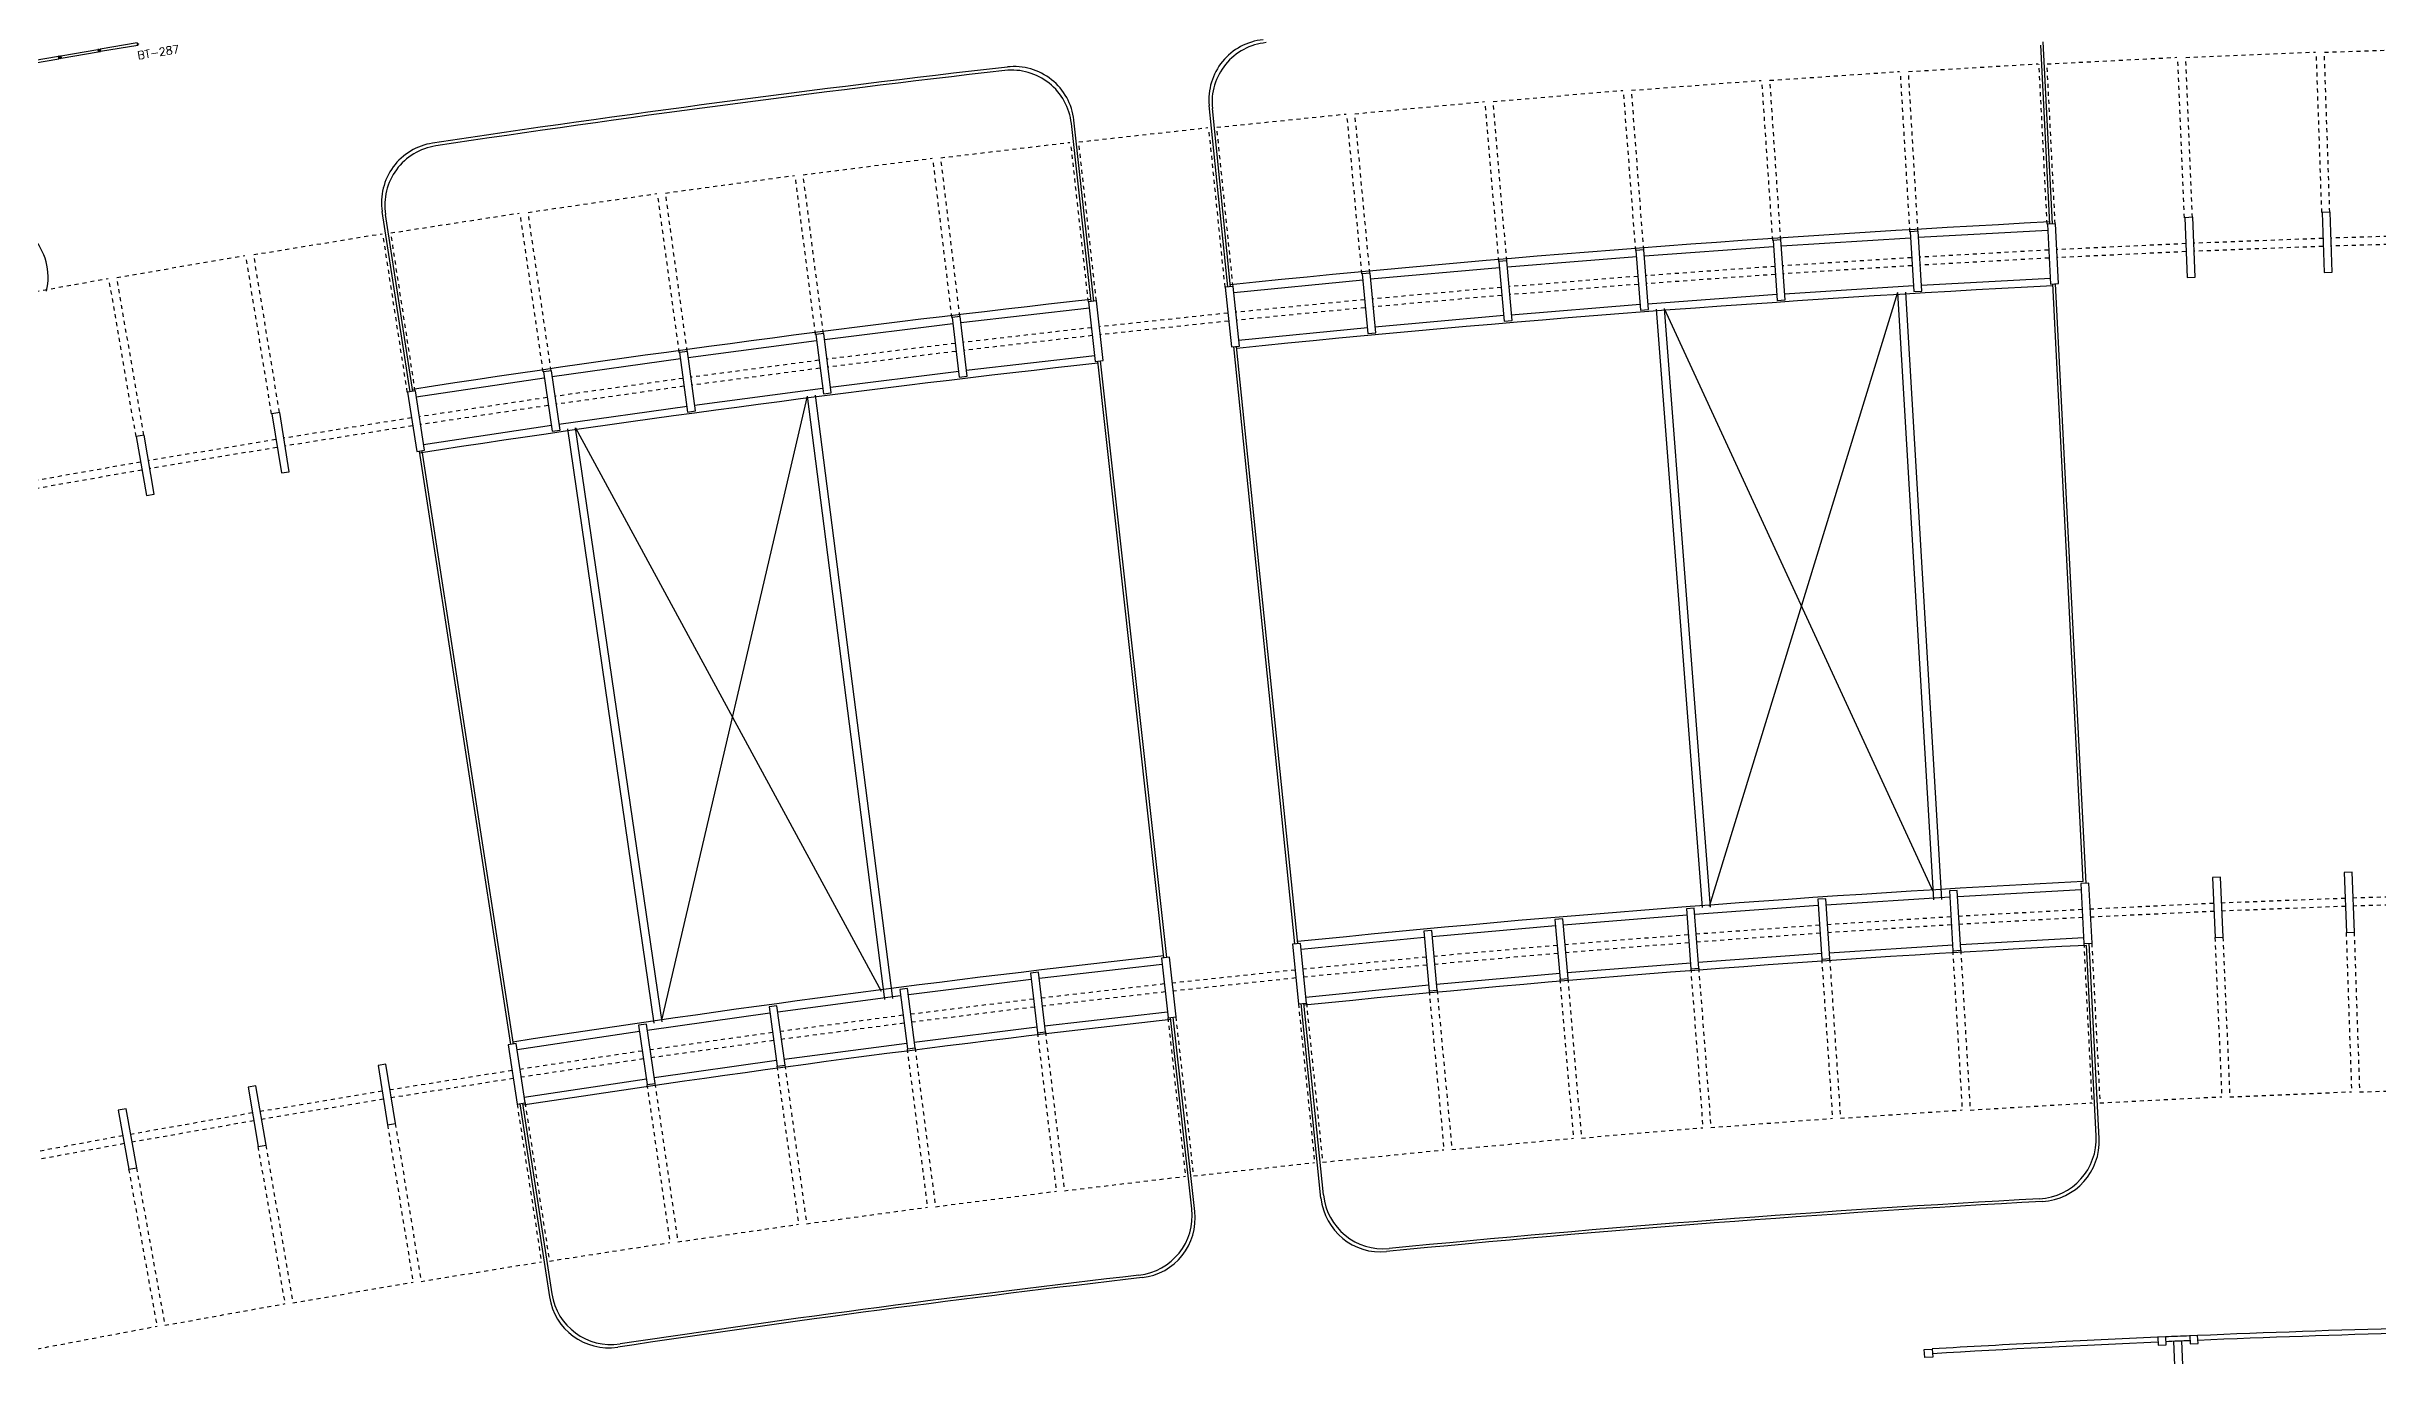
# Model space of a CAD drawing. Extents: x -165 to 137, y 302 to 416.
# Drawn here: x -83.8 to -25.5, y 352.1 to 384.9 of the extents above; entities that cross this region are included whole.
import ezdxf

# ---------------------------------------------------------------- set-up
doc = ezdxf.new("R2010")
doc.units = 0
doc.header["$LTSCALE"] = 0.02
doc.header["$MEASUREMENT"] = 0
doc.linetypes.add('HIDDEN2', pattern=[0.1875, 0.125, -0.0625])
doc.layers.get('0').update_dxf_attribs({"linetype": 'CONTINUOUS'})
for name, color, linetype in [('AR-ALV-C', 2, 'CONTINUOUS'), ('AR-EST-CONC-PILAR', 3, 'CONTINUOUS'), ('AR-PISO', 1, 'CONTINUOUS'), ('DIV', 2, 'CONTINUOUS'), ('ESTR', 3, 'CONTINUOUS'), ('PISO', 1, 'CONTINUOUS'), ('PROJ', 1, 'HIDDEN2'), ('TEXTO-ENDEREÇO', 2, 'CONTINUOUS')]:
    doc.layers.add(name, color=color, linetype=linetype)
doc.styles.add('UNB-100-1', font='simplex.shx', dxfattribs={"height": 0.2})

# ---------------------------------------------------------------- blocks, each defined once
blk = doc.blocks.new('DIVMT-TTC')
for p, q in [((-0.03, 0.03), (-0.03, 0.006)), ((-0.008, 0.03), (-0.03, 0.03)), ((-0.0185, 0.006), (-0.03, 0.006)), ((-0.0185, -0.006), (-0.0185, 0.006)), ((-0.008, 0.03), (-0.008, 0.02)), ((-0.008, 0.02), (0.008, 0.02)), ((-0.0051, 0), (0.0051, 0)), ((0.0051, 0), (-0.0051, 0)), ((-0.0051, 0), (0.0051, 0)), ((0, -0.0051), (0, 0.0051)), ((0, 0.0051), (0, -0.0051)), ((0.008, 0.03), (0.008, 0.02)), ((0.008, 0.03), (0.03, 0.03)), ((0.0205, 0.006), (0.03, 0.006)), ((0.0205, -0.006), (0.0205, 0.006)), ((0.0205, 0.006), (0.0205, -0.006)), ((0.0205, 0.006), (0.03, 0.006)), ((0.97, 0.03), (0.03, 0.03)), ((0.03, 0.006), (0.03, 0.03)), ((0.03, -0.03), (0.03, 0.03)), ((0.03, -0.005), (0.03, 0.005)), ((0.97, -0.03), (0.97, 0.03)), ((0.97, 0.03), (0.97, 0.009)), ((0.97, 0.009), (0.97, 0.027)), ((0.9795, 0.006), (0.97, 0.006)), ((0.97, -0.005), (0.97, 0.005)), ((0.9795, 0.006), (0.9795, -0.006)), ((1.0051, 0), (0.9949, 0)), ((1, 0.0051), (1, -0.0051)), ((-0.0185, -0.006), (-0.03, -0.006)), ((-0.03, -0.03), (-0.03, -0.006)), ((-0.008, -0.03), (-0.03, -0.03)), ((-0.008, -0.03), (-0.008, -0.02)), ((-0.008, -0.02), (0.008, -0.02)), ((0.008, -0.03), (0.008, -0.02)), ((0.008, -0.03), (0.03, -0.03)), ((0.0205, -0.006), (0.03, -0.006)), ((0.0205, -0.006), (0.03, -0.006)), ((0.03, -0.006), (0.03, -0.03)), ((0.97, -0.03), (0.03, -0.03)), ((0.9795, -0.006), (0.97, -0.006)), ((0.97, -0.009), (0.97, -0.027))]:
    blk.add_line(p, q)
blk = doc.blocks.new('DIV-TTC')
for p, q in [((-0.0051, 0), (0.0051, 0)), ((0, -0.0051), (0, 0.0051)), ((0.0205, 0.006), (0.03, 0.006)), ((0.0205, -0.006), (0.0205, 0.006)), ((0.03, 0.03), (0.97, 0.03)), ((0.03, 0.03), (0.03, -0.03)), ((0.03, 0.009), (0.03, 0.027)), ((0.03, 0.005), (0.03, -0.005)), ((0.97, 0.03), (0.97, -0.03)), ((0.9795, 0.006), (0.97, 0.006)), ((0.97, 0.005), (0.97, -0.005)), ((0.9795, -0.006), (0.9795, 0.006)), ((1.0051, 0), (0.9949, 0)), ((0.9949, 0), (1.0051, 0)), ((1, -0.0051), (1, 0.0051)), ((0.0205, -0.006), (0.03, -0.006)), ((0.03, -0.03), (0.03, -0.009)), ((0.03, -0.009), (0.03, -0.027)), ((0.03, -0.03), (0.97, -0.03)), ((0.9795, -0.006), (0.97, -0.006))]:
    blk.add_line(p, q)

msp = doc.modelspace()

# ---------------------------------------------------------------- linework, layer by layer
at = {"layer": 'AR-ALV-C'}
for p, q in [((-30.245, 344.117), (-30.606, 352.489)), ((-30.045, 344.126), (-30.406, 352.498))]:
    msp.add_line(p, q, dxfattribs=at)
at = {"layer": 'AR-EST-CONC-PILAR'}
for points in [[(-30.999, 352.392), (-30.799, 352.401), (-30.808, 352.6), (-31.008, 352.592)], [(-30.2, 352.426), (-30, 352.435), (-30.009, 352.635), (-30.208, 352.626)]]:
    msp.add_lwpolyline(points, close=True, dxfattribs=at)
msp.add_lwpolyline([(-36.645, 352.299), (-36.633, 352.099), (-36.833, 352.087), (-36.844, 352.287), (-36.645, 352.299)], dxfattribs=at)
at = {"layer": 'AR-PISO'}
for radius, start, end in [(377.545, 92.54294, 93.39985), (377.545, 92.42154, 92.51259), (377.545, 91.59498, 92.39119), (377.425, 91.59501, 92.39116), (377.425, 92.54297, 93.39909), (377.425, 92.42152, 92.51261)]:
    msp.add_arc((-14.26, -24.581), radius, start, end, dxfattribs=at)
at = {"layer": 'ESTR'}
for points in [[(-30.27, 379.085), (-30.07, 379.094), (-30.133, 380.593), (-30.333, 380.584)], [(-26.849, 379.217), (-26.649, 379.223), (-26.7, 380.722), (-26.9, 380.716)], [(-40.523, 378.517), (-40.323, 378.531), (-40.425, 380.028), (-40.624, 380.014)], [(-37.107, 378.736), (-36.907, 378.748), (-36.996, 380.245), (-37.196, 380.233)], [(-33.689, 378.925), (-33.489, 378.935), (-33.565, 380.433), (-33.765, 380.423)], [(-47.348, 377.993), (-47.149, 378.01), (-47.276, 379.505), (-47.476, 379.488)], [(-43.937, 378.27), (-43.737, 378.285), (-43.852, 379.781), (-44.051, 379.766)], [(-54.164, 377.353), (-53.965, 377.374), (-54.118, 378.866), (-54.317, 378.845)], [(-50.758, 377.688), (-50.558, 377.707), (-50.698, 379.2), (-50.897, 379.181)], [(-57.568, 376.99), (-57.369, 377.012), (-57.534, 378.503), (-57.733, 378.481)], [(-64.365, 376.176), (-64.167, 376.201), (-64.357, 377.689), (-64.556, 377.663)], [(-60.968, 376.597), (-60.769, 376.621), (-60.947, 378.11), (-61.146, 378.087)], [(-67.758, 375.725), (-67.56, 375.752), (-67.763, 377.238), (-67.962, 377.211)], [(-71.147, 375.246), (-70.949, 375.275), (-71.165, 376.759), (-71.363, 376.73)], [(-74.532, 374.738), (-74.335, 374.768), (-74.563, 376.251), (-74.761, 376.22)], [(-77.913, 374.201), (-77.716, 374.233), (-77.957, 375.714), (-78.154, 375.681)], [(-81.289, 373.635), (-81.092, 373.669), (-81.346, 375.147), (-81.543, 375.114)], [(-26.291, 362.716), (-26.091, 362.723), (-26.142, 364.222), (-26.342, 364.215)], [(-36.127, 362.255), (-35.928, 362.267), (-36.017, 363.764), (-36.216, 363.752)], [(-32.85, 362.437), (-32.65, 362.447), (-32.726, 363.945), (-32.926, 363.935)], [(-29.571, 362.59), (-29.371, 362.599), (-29.435, 364.097), (-29.635, 364.089)], [(-45.948, 361.543), (-45.749, 361.56), (-45.876, 363.054), (-46.076, 363.038)], [(-42.677, 361.808), (-42.477, 361.823), (-42.592, 363.319), (-42.791, 363.304)], [(-39.403, 362.045), (-39.203, 362.059), (-39.305, 363.556), (-39.505, 363.542)], [(-52.484, 360.929), (-52.285, 360.949), (-52.438, 362.441), (-52.637, 362.421)], [(-49.218, 361.25), (-49.018, 361.268), (-49.158, 362.762), (-49.358, 362.743)], [(-55.748, 360.58), (-55.549, 360.602), (-55.715, 362.093), (-55.913, 362.071)], [(-62.266, 359.8), (-62.068, 359.825), (-62.259, 361.313), (-62.457, 361.287)], [(-59.009, 360.204), (-58.81, 360.228), (-58.988, 361.717), (-59.187, 361.693)], [(-65.52, 359.368), (-65.322, 359.395), (-65.525, 360.881), (-65.723, 360.854)], [(-68.77, 358.908), (-68.572, 358.937), (-68.788, 360.421), (-68.986, 360.392)], [(-72.016, 358.421), (-71.818, 358.451), (-72.047, 359.934), (-72.245, 359.903)], [(-75.258, 357.906), (-75.06, 357.938), (-75.302, 359.418), (-75.499, 359.386)], [(-78.495, 357.363), (-78.298, 357.397), (-78.552, 358.876), (-78.749, 358.842)], [(-81.728, 356.793), (-81.531, 356.829), (-81.797, 358.305), (-81.994, 358.269)]]:
    msp.add_lwpolyline(points, close=True, dxfattribs=at)
at = {"layer": 'PISO'}
for p, q in [((-33.706, 380.426), (-33.933, 384.899)), ((-33.636, 380.43), (-33.867, 384.983)), ((-57.671, 378.487), (-58.165, 382.938)), ((-57.602, 378.495), (-58.104, 383.026)), ((-54.255, 378.852), (-54.719, 383.387)), ((-54.185, 378.859), (-54.641, 383.314)), ((-74.699, 376.23), (-75.394, 380.735)), ((-74.63, 376.241), (-75.313, 380.667)), ((-40.415, 379.878), (-37.186, 380.084)), ((-36.987, 380.095), (-33.757, 380.274)), ((-50.685, 379.051), (-47.462, 379.339)), ((-47.264, 379.356), (-44.039, 379.616)), ((-43.84, 379.631), (-40.613, 379.864)), ((-54.103, 378.717), (-50.882, 379.032)), ((-40.339, 378.68), (-37.109, 378.886)), ((-36.921, 378.897), (-33.691, 379.075)), ((-32.869, 363.988), (-33.629, 378.928)), ((-32.797, 363.941), (-33.56, 378.932)), ((-60.93, 377.961), (-57.715, 378.332)), ((-47.167, 378.159), (-43.942, 378.42)), ((-43.754, 378.434), (-40.527, 378.668)), ((-43.543, 378.3), (-42.398, 363.334)), ((-43.344, 378.315), (-42.198, 363.349)), ((-43.344, 378.314), (-36.621, 363.727)), ((-37.511, 378.71), (-42.219, 363.362)), ((-37.511, 378.712), (-36.609, 363.529)), ((-37.312, 378.724), (-36.409, 363.541)), ((-64.338, 377.54), (-61.127, 377.938)), ((-53.986, 377.522), (-50.765, 377.838)), ((-50.578, 377.855), (-47.355, 378.143)), ((-71.144, 376.611), (-67.94, 377.063)), ((-67.743, 377.09), (-64.535, 377.515)), ((-60.793, 376.769), (-57.578, 377.139)), ((-55.852, 362.078), (-57.506, 376.997)), ((-55.782, 362.086), (-57.436, 377.004)), ((-52.575, 362.427), (-54.102, 377.36)), ((-52.505, 362.435), (-54.033, 377.367)), ((-74.541, 376.103), (-71.341, 376.582)), ((-64.191, 376.349), (-60.98, 376.747)), ((-70.976, 375.422), (-67.772, 375.875)), ((-64.767, 376.122), (-68.41, 360.517)), ((-67.586, 375.9), (-64.378, 376.325)), ((-64.767, 376.124), (-62.834, 361.037)), ((-64.569, 376.149), (-62.635, 361.063)), ((-74.363, 374.916), (-71.163, 375.395)), ((-68.596, 360.449), (-70.757, 375.303)), ((-68.398, 360.478), (-70.559, 375.332)), ((-70.559, 375.33), (-62.918, 361.246)), ((-74.474, 374.747), (-72.186, 359.912)), ((-74.405, 374.758), (-72.117, 359.923)), ((-39.295, 363.406), (-36.206, 363.603)), ((-36.008, 363.614), (-32.918, 363.785)), ((-45.864, 362.905), (-42.779, 363.154)), ((-42.581, 363.169), (-39.494, 363.392)), ((-52.423, 362.292), (-49.343, 362.594)), ((-49.145, 362.613), (-46.062, 362.888)), ((-35.942, 362.416), (-32.852, 362.587)), ((-32.472, 357.563), (-32.72, 362.443)), ((-58.971, 361.568), (-55.896, 361.922)), ((-45.767, 361.709), (-42.682, 361.958)), ((-42.494, 361.973), (-39.407, 362.196)), ((-39.219, 362.208), (-36.13, 362.405)), ((-32.545, 357.629), (-32.788, 362.39)), ((-62.24, 361.164), (-59.168, 361.544)), ((-52.306, 361.098), (-49.226, 361.4)), ((-49.038, 361.417), (-45.955, 361.693)), ((-68.767, 360.273), (-65.702, 360.705)), ((-65.505, 360.732), (-62.437, 361.139)), ((-58.833, 360.376), (-55.758, 360.73)), ((-51.925, 356.074), (-52.423, 360.935)), ((-51.863, 356.151), (-52.353, 360.942)), ((-72.024, 359.785), (-68.963, 360.244)), ((-62.092, 359.973), (-59.02, 360.353)), ((-55.155, 355.8), (-55.686, 360.587)), ((-55.078, 355.738), (-55.617, 360.595)), ((-68.599, 359.084), (-65.534, 359.517)), ((-65.347, 359.543), (-62.279, 359.949)), ((-71.846, 358.599), (-68.785, 359.057)), ((-71.957, 358.43), (-71.213, 353.601)), ((-71.888, 358.44), (-71.154, 353.68))]:
    msp.add_line(p, q, dxfattribs=at)
for centre, radius, start, end in [((-53.227, 383.539), 1.5, 95.63417, 185.83985), ((-53.149, 383.467), 1.5, 95.6243, 185.83985), ((-13.16, -22.598), 409.609, 96.53333, 98.56093), ((-13.16, -22.598), 409.529, 96.5432, 98.55106), ((-59.656, 382.773), 1.5, 6.32765, 96.5432), ((-59.595, 382.861), 1.5, 6.32765, 96.53333), ((-73.911, 380.964), 1.5, 98.56093, 188.76661), ((-73.83, 380.895), 1.5, 98.55106, 188.76661), ((-85.245, 379.094), 1.5, 346.60514, 100.17361), ((-13.16, -22.598), 403.598, 92.91835, 95.83488), ((-13.16, -22.598), 401.998, 92.91837, 95.83486), ((-13.16, -22.598), 403.598, 96.33262, 98.76164), ((-13.16, -22.598), 401.998, 96.33264, 98.77205), ((-13.16, -22.598), 387.088, 92.91856, 95.83467), ((-13.16, -22.598), 387.088, 96.33283, 98.7619), ((-13.16, -22.598), 385.488, 92.91859, 95.83465), ((-13.16, -22.598), 385.488, 96.33285, 98.76188), ((-34.044, 357.553), 1.5, 273.14439, 2.91338), ((-33.97, 357.487), 1.5, 273.1339, 2.91338), ((-50.433, 356.227), 1.5, 185.83985, 275.61934), ((-50.371, 356.303), 1.5, 185.83985, 275.60884), ((-13.16, -22.598), 379.224, 93.14439, 95.60884), ((-56.646, 355.634), 1.5, 276.55865, 6.32765), ((-56.569, 355.573), 1.5, 276.54816, 6.32765), ((-13.16, -22.598), 379.154, 93.1339, 95.61934), ((-13.16, -22.598), 379.154, 96.54816, 98.54657), ((-13.16, -22.598), 379.224, 96.55865, 98.53608), ((-69.73, 353.829), 1.5, 188.76667, 278.54657), ((-69.672, 353.909), 1.5, 188.76667, 278.53608)]:
    msp.add_arc(centre, radius, start, end, dxfattribs=at)
at = {"layer": 'PROJ'}
for p, q in [((-33.774, 384.428), (-30.528, 384.593)), ((-30.339, 380.584), (-30.508, 384.58)), ((-30.308, 384.589), (-27.061, 384.726)), ((-30.139, 380.592), (-30.308, 384.589)), ((-26.905, 380.716), (-27.041, 384.713)), ((-26.841, 384.72), (-23.593, 384.83)), ((-26.706, 380.722), (-26.841, 384.72)), ((-44.162, 383.769), (-40.922, 384.017)), ((-40.63, 380.014), (-40.901, 384.004)), ((-40.702, 384.018), (-37.459, 384.238)), ((-40.43, 380.027), (-40.702, 384.018)), ((-37.201, 380.233), (-37.438, 384.226)), ((-37.239, 384.238), (-33.994, 384.431)), ((-37.001, 380.245), (-37.239, 384.238)), ((-33.771, 380.423), (-33.974, 384.418)), ((-33.571, 380.433), (-33.774, 384.428)), ((-51.077, 383.182), (-47.841, 383.485)), ((-47.481, 379.488), (-47.82, 383.473)), ((-47.621, 383.49), (-44.383, 383.766)), ((-47.282, 379.505), (-47.621, 383.49)), ((-44.056, 379.765), (-44.362, 383.754)), ((-43.857, 379.78), (-44.162, 383.769)), ((-57.981, 382.478), (-54.75, 382.836)), ((-54.322, 378.845), (-54.729, 382.824)), ((-54.53, 382.844), (-51.297, 383.175)), ((-54.123, 378.865), (-54.53, 382.844)), ((-50.903, 379.181), (-51.276, 383.163)), ((-50.704, 379.199), (-51.077, 383.182)), ((-61.428, 382.081), (-58.201, 382.467)), ((-57.739, 378.48), (-58.179, 382.456)), ((-57.54, 378.502), (-57.981, 382.478)), ((-64.871, 381.656), (-61.648, 382.069)), ((-61.152, 378.086), (-61.626, 382.058)), ((-60.953, 378.11), (-61.428, 382.081)), ((-71.747, 380.717), (-68.531, 381.185)), ((-67.967, 377.211), (-68.509, 381.174)), ((-68.311, 381.201), (-65.091, 381.641)), ((-67.769, 377.238), (-68.311, 381.201)), ((-64.561, 377.663), (-65.07, 381.63)), ((-64.363, 377.688), (-64.871, 381.656)), ((-75.178, 380.203), (-71.966, 380.699)), ((-71.369, 376.73), (-71.945, 380.688)), ((-71.171, 376.758), (-71.747, 380.717)), ((-78.606, 379.661), (-75.398, 380.183)), ((-74.766, 376.219), (-75.376, 380.173)), ((-74.569, 376.25), (-75.178, 380.203)), ((-30.308, 379.935), (-33.541, 379.784)), ((-26.881, 380.066), (-30.114, 379.943)), ((-23.452, 380.168), (-26.686, 380.073)), ((-23.453, 379.968), (-26.674, 379.873)), ((-82.028, 379.089), (-78.825, 379.639)), ((-78.16, 375.681), (-78.803, 379.628)), ((-77.962, 375.713), (-78.606, 379.661)), ((-40.583, 379.365), (-43.81, 379.132)), ((-37.16, 379.584), (-40.389, 379.379)), ((-37.153, 379.384), (-40.37, 379.179)), ((-33.735, 379.774), (-36.966, 379.596)), ((-33.73, 379.574), (-36.948, 379.396)), ((-30.305, 379.735), (-33.525, 379.584)), ((-26.88, 379.866), (-30.1, 379.743)), ((-85.445, 378.488), (-82.247, 379.065)), ((-81.548, 375.113), (-82.225, 379.055)), ((-81.351, 375.147), (-82.028, 379.089)), ((-47.423, 378.84), (-50.646, 378.552)), ((-44.004, 379.117), (-47.229, 378.857)), ((-43.994, 378.917), (-47.207, 378.658)), ((-40.575, 379.165), (-43.789, 378.933)), ((-54.253, 378.199), (-57.471, 377.856)), ((-50.84, 378.534), (-54.06, 378.218)), ((-50.826, 378.334), (-54.034, 378.02)), ((-47.412, 378.64), (-50.622, 378.353)), ((-57.664, 377.834), (-60.879, 377.464)), ((-57.648, 377.635), (-60.849, 377.266)), ((-54.239, 377.999), (-57.443, 377.657)), ((-64.476, 377.018), (-67.683, 376.593)), ((-61.072, 377.441), (-64.283, 377.043)), ((-61.053, 377.242), (-64.252, 376.845)), ((-67.876, 376.567), (-71.08, 376.115)), ((-64.456, 376.819), (-67.651, 376.396)), ((-71.272, 376.087), (-74.472, 375.607)), ((-71.249, 375.888), (-74.437, 375.41)), ((-67.854, 376.368), (-71.046, 375.918)), ((-74.665, 375.577), (-77.86, 375.071)), ((-74.64, 375.379), (-77.823, 374.874)), ((-78.052, 375.039), (-81.244, 374.505)), ((-78.026, 374.841), (-81.204, 374.309)), ((-81.435, 374.473), (-84.622, 373.911)), ((-81.407, 374.274), (-84.581, 373.716)), ((-23.034, 363.664), (-26.128, 363.572)), ((-36.18, 363.103), (-39.269, 362.907)), ((-32.896, 363.285), (-35.986, 363.115)), ((-32.885, 363.086), (-35.975, 362.915)), ((-29.61, 363.439), (-32.702, 363.295)), ((-29.6, 363.24), (-32.692, 363.095)), ((-26.323, 363.565), (-29.415, 363.448)), ((-26.315, 363.366), (-29.408, 363.248)), ((-23.028, 363.464), (-26.122, 363.372)), ((-42.744, 362.655), (-45.829, 362.406)), ((-42.728, 362.456), (-45.813, 362.207)), ((-39.463, 362.893), (-42.55, 362.67)), ((-39.449, 362.694), (-42.536, 362.471)), ((-36.168, 362.904), (-39.257, 362.707)), ((-32.855, 362.436), (-32.652, 358.441)), ((-32.656, 362.446), (-32.452, 358.452)), ((-29.577, 362.59), (-29.407, 358.594)), ((-29.377, 362.598), (-29.207, 358.602)), ((-26.297, 362.716), (-26.161, 358.718)), ((-26.097, 362.723), (-25.961, 358.725)), ((-49.3, 362.096), (-52.38, 361.794)), ((-49.28, 361.897), (-52.361, 361.595)), ((-46.023, 362.39), (-49.106, 362.114)), ((-46.005, 362.19), (-49.088, 361.915)), ((-39.408, 362.045), (-39.137, 358.054)), ((-39.209, 362.059), (-38.938, 358.068)), ((-36.133, 362.255), (-35.895, 358.262)), ((-35.933, 362.267), (-35.696, 358.274)), ((-55.844, 361.425), (-58.919, 361.071)), ((-52.573, 361.774), (-55.651, 361.446)), ((-52.552, 361.575), (-55.63, 361.247)), ((-49.024, 361.268), (-48.651, 357.285)), ((-45.954, 361.542), (-45.615, 357.557)), ((-45.755, 361.559), (-45.415, 357.574)), ((-42.682, 361.808), (-42.377, 357.819)), ((-42.483, 361.823), (-42.178, 357.835)), ((-59.112, 361.047), (-62.184, 360.667)), ((-59.088, 360.849), (-62.16, 360.469)), ((-55.822, 361.226), (-58.896, 360.872)), ((-52.49, 360.928), (-52.083, 356.949)), ((-52.291, 360.949), (-51.884, 356.969)), ((-49.223, 361.249), (-48.85, 357.267)), ((-65.638, 360.209), (-68.703, 359.777)), ((-62.377, 360.642), (-65.445, 360.236)), ((-62.351, 360.444), (-65.419, 360.038)), ((-59.014, 360.203), (-58.54, 356.231)), ((-58.816, 360.227), (-58.341, 356.255)), ((-55.754, 360.58), (-55.313, 356.604)), ((-55.555, 360.602), (-55.114, 356.626)), ((-68.895, 359.749), (-71.956, 359.29)), ((-68.866, 359.551), (-71.927, 359.092)), ((-65.61, 360.011), (-68.675, 359.579)), ((-62.272, 359.799), (-61.763, 355.831)), ((-62.073, 359.824), (-61.565, 355.857)), ((-72.148, 359.26), (-75.205, 358.776)), ((-72.117, 359.063), (-75.174, 358.578)), ((-68.578, 358.936), (-68.002, 354.978)), ((-65.526, 359.367), (-64.983, 355.404)), ((-65.327, 359.394), (-64.785, 355.431)), ((-75.397, 358.744), (-78.45, 358.234)), ((-75.364, 358.547), (-78.417, 358.036)), ((-72.022, 358.42), (-71.412, 354.467)), ((-71.824, 358.45), (-71.214, 354.497)), ((-68.776, 358.907), (-68.2, 354.949)), ((-35.696, 358.274), (-32.651, 358.454)), ((-32.452, 358.452), (-29.406, 358.607)), ((-29.207, 358.602), (-26.16, 358.731)), ((-25.961, 358.725), (-22.913, 358.828)), ((-78.642, 358.201), (-81.69, 357.664)), ((-78.607, 358.004), (-81.655, 357.467)), ((-75.263, 357.905), (-74.62, 353.957)), ((-75.066, 357.937), (-74.423, 353.989)), ((-45.415, 357.574), (-42.376, 357.832)), ((-42.178, 357.835), (-39.136, 358.067)), ((-38.938, 358.068), (-35.895, 358.275)), ((-81.881, 357.629), (-84.925, 357.067)), ((-81.845, 357.433), (-84.888, 356.87)), ((-78.501, 357.362), (-77.824, 353.42)), ((-78.303, 357.396), (-77.627, 353.454)), ((-51.884, 356.969), (-48.85, 357.28)), ((-48.651, 357.285), (-45.614, 357.57)), ((-81.733, 356.792), (-81.023, 352.856)), ((-81.536, 356.828), (-80.826, 352.891)), ((-58.341, 356.255), (-55.313, 356.617)), ((-55.114, 356.626), (-52.083, 356.962)), ((-61.565, 355.857), (-58.54, 356.244)), ((-64.785, 355.431), (-61.763, 355.844)), ((-71.214, 354.497), (-68.2, 354.962)), ((-68.002, 354.978), (-64.983, 355.417)), ((-74.423, 353.989), (-71.412, 354.48)), ((-77.627, 353.454), (-74.621, 353.97)), ((-80.826, 352.891), (-77.824, 353.433)), ((-84.02, 352.302), (-81.023, 352.869))]:
    msp.add_line(p, q, dxfattribs=at)

# ---------------------------------------------------------------- block references
at = {"layer": 'DIV'}
for name, p, rotation in [('DIVMT-TTC', (-83.454, 384.594), 189.6981017950349), ('DIVMT-TTC', (-82.468, 384.761), 189.618308051138), ('DIV-TTC', (-81.482, 384.927), 189.5601512891346)]:
    msp.add_blockref(name, p, dxfattribs=dict(at, rotation=rotation))

# ---------------------------------------------------------------- texts
at = {"layer": 'TEXTO-ENDEREÇO', "style": 'UNB-100-1'}
msp.add_text('BT-287', height=0.2, rotation=9.13425, dxfattribs=at).set_placement((-81.493, 384.539))

doc.saveas('drawing.dxf')
